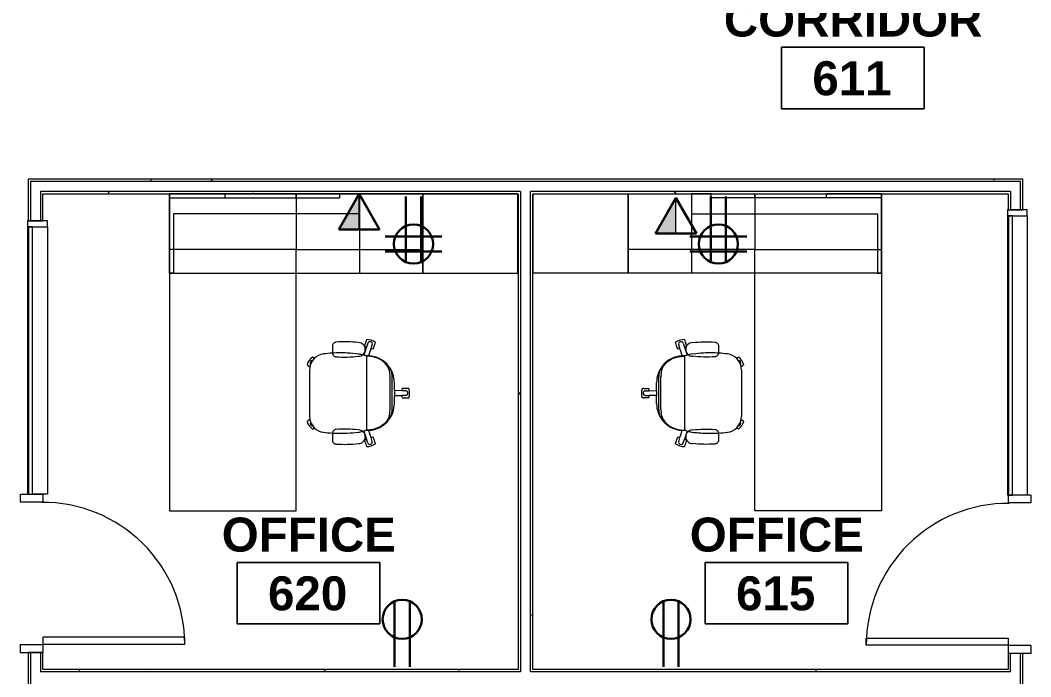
# Model space of a CAD drawing. Header units: inches. Extents: x -1180 to 2011, y -268 to 2143.
# Drawn here: x -905.2 to -649.9, y 1044.6 to 1210.3 of the extents above; entities that cross this region are included whole.
import ezdxf

# ---------------------------------------------------------------- set-up
doc = ezdxf.new("R2010")
doc.units = ezdxf.units.IN
doc.header["$MEASUREMENT"] = 0
for name, color, linetype, lineweight in [('A-ANNO-NOTE', 131, 'Continuous', 13), ('A-AREA-IDEN', 2, 'Continuous', 9), ('A-DOOR', 31, 'Continuous', 13), ('A-DOOR-FRAM', 31, 'Continuous', 20), ('A-GLAZ-CURT', 52, 'Continuous', 9), ('A-GLAZ-CWMG', 51, 'Continuous', 13), ('A-WALL', 113, 'Continuous', 13), ('A-WALL-PATT', 111, 'Continuous', 13), ('I-FURN', 30, 'Continuous', 9), ('I-WALL', 2, 'Continuous', 13)]:
    doc.layers.add(name, color=color, linetype=linetype, lineweight=lineweight)
doc.styles.add('Swis721 Lt BT_B', font='', dxfattribs={"height": 8.583975})
doc.styles.get('Swis721 Lt BT_B').set_extended_font_data('Swis721 Lt BT', bold=True)
pattern_1 = [(0, (0, 0), (30.72, 7.68), [1.267, -21.773, 1.267, -21.773, -122.88]), (0, (0, 0), (30.72, 7.68), [-46.08, 1.267, -44.813, 1.267, -21.773, -53.76]), (0, (0, 0), (30.72, 7.68), [-115.2, 1.267, -14.093, 1.267, -37.133]), (120, (11.52, 3.84), (-22.011075, 22.7643), [1.267, -21.773, 1.267, -21.773, -122.88]), (120, (11.52, 3.84), (-22.011075, 22.7643), [-46.08, 1.267, -44.813, 1.267, -21.773, -53.76]), (120, (11.52, 3.84), (-22.011075, 22.7643), [-115.2, 1.267, -14.093, 1.267, -37.133]), (240, (15.36, 19.2), (-8.708925, -30.4443), [1.267, -21.773, 1.267, -21.773, -122.88]), (240, (15.36, 19.2), (-8.708925, -30.4443), [-46.08, 1.267, -44.813, 1.267, -21.773, -53.76]), (240, (15.36, 19.2), (-8.708925, -30.4443), [-115.2, 1.267, -14.093, 1.267, -37.133])]

# ---------------------------------------------------------------- blocks, each defined once
blk = doc.blocks.new('Single Flush - OTJ_SOLIDFLUSH_ALUM-5015488-6TH FLOOR POWER _ SIGNAL')
at = {"layer": 'A-DOOR', "lineweight": 20}
for p, q in [((16.15625, 37.6875), (16.15625, 1.875)), ((17.90625, 37.6875), (16.15625, 37.6875)), ((17.90625, 1.875), (17.90625, 37.6875)), ((16.15625, 1.875), (17.90625, 1.875))]:
    blk.add_line(p, q, dxfattribs=at)
at = {"layer": 'A-DOOR', "lineweight": 9}
blk.add_arc((17.90625, 1.875), 35.8125, 90, 180.5, dxfattribs=at)
at = {"layer": 'A-DOOR-FRAM'}
for p, q in [((-20, -3.875), (-20, 1.875)), ((-20, 1.875), (-18, 1.875)), ((-18, -3.875), (-18, 1.875)), ((18.000004, -3.875), (18.000004, 1.875)), ((18.000004, 1.875), (20.000004, 1.875)), ((20.000004, -3.875), (20.000004, 1.875)), ((-20, -3.875), (-18, -3.875)), ((18.000004, -3.875), (20.000004, -3.875))]:
    blk.add_line(p, q, dxfattribs=at)
blk = doc.blocks.new('Single Flush - OTJ_SOLIDFLUSH_ALUM-5011040-6TH FLOOR POWER _ SIGNAL')
at = {"layer": 'A-DOOR', "lineweight": 20}
for p, q in [((16.15625, -1.875), (17.90625, -1.875)), ((16.15625, -37.6875), (16.15625, -1.875)), ((17.90625, -1.875), (17.90625, -37.6875)), ((17.90625, -37.6875), (16.15625, -37.6875))]:
    blk.add_line(p, q, dxfattribs=at)
at = {"layer": 'A-DOOR', "lineweight": 9}
blk.add_arc((17.90625, -1.875), 35.8125, 179.5, 270, dxfattribs=at)
at = {"layer": 'A-DOOR-FRAM'}
for p, q in [((-20, 3.875), (-20, -1.875)), ((-20, 3.875), (-18, 3.875)), ((-18, 3.875), (-18, -1.875)), ((18.000004, 3.875), (18.000004, -1.875)), ((18.000004, 3.875), (20.000004, 3.875)), ((20.000004, 3.875), (20.000004, -1.875)), ((-20, -1.875), (-18, -1.875)), ((18.000004, -1.875), (20.000004, -1.875))]:
    blk.add_line(p, q, dxfattribs=at)
blk = doc.blocks.new('Table-Teknion-Credenza_Top_for_Freestanding_Storage - CJCT20064-5487135-6TH FLOOR POWER _ SIGNAL')
at = {"layer": 'I-FURN'}
for p, q in [((32, 10), (-32, 10)), ((-32, 10), (-32, 9)), ((-32, 9), (-32, -10)), ((32, -4), (32, 10)), ((32, -10), (32, -4)), ((-32, -10), (32, -10))]:
    blk.add_line(p, q, dxfattribs=at)
blk = doc.blocks.new('Storage-Teknion-Wall_Panel_Open_Shelves - CJWO3HF1432-5487147-6TH FLOOR POWER _ SIGNAL')
at = {"layer": 'I-FURN'}
for p, q in [((16, 1), (-16, 1)), ((-16, 1), (-16, -13)), ((16, -13), (16, 1)), ((-16, -13), (16, -13))]:
    blk.add_line(p, q, dxfattribs=at)
blk = doc.blocks.new('Storage-Teknion-Wall_Panel_Under_Wall_Mount_Storage_Tackable - CJWUT2HF32-5487149-6TH FLOOR POWER _ SIGNAL')
at = {"layer": 'I-FURN'}
for p, q in [((16, 0), (-16, 0)), ((-16, 0), (-16, -1)), ((-16, -1), (16, -1)), ((16, -1), (16, 0))]:
    blk.add_line(p, q, dxfattribs=at)
blk = doc.blocks.new('Support-Teknion-Power_Trunk_with_End_Gable - CJPTG292048-5487975-6TH FLOOR POWER _ SIGNAL')
at = {"layer": 'I-FURN'}
for p, q in [((23, 15), (24, 15)), ((23, 9), (23, 15)), ((24, 15), (24, 9)), ((23, 0), (23, 9)), ((24, 9), (24, -4)), ((-24, 0), (-8, 0)), ((-24, -5), (-24, 0)), ((-8, 0), (23, 0)), ((-19, -5), (-24, -5)), ((-19, -4), (-19, -5)), ((10, -4), (-19, -4)), ((10, -5), (10, -4)), ((24, -5), (10, -5)), ((24, -4), (24, -5))]:
    blk.add_line(p, q, dxfattribs=at)
blk = doc.blocks.new('Table-Teknion-Run_Off_Fixed_Journal_Leg - CJRF3266-5487157-6TH FLOOR POWER _ SIGNAL')
at = {"layer": 'I-FURN'}
for p, q in [((33, 16), (-33, 16)), ((-33, 16), (-33, -16)), ((33, -16), (33, 16)), ((-33, -16), (33, -16))]:
    blk.add_line(p, q, dxfattribs=at)
blk = doc.blocks.new('Storage-Teknion-Tower_Pedestal_Coat_and_Open_Shelves - CJTPF692024-5487170-6TH FLOOR POWER _ SIGNAL')
at = {"layer": 'I-FURN'}
for p, q in [((12, 20), (-12, 20)), ((-12, 20), (-12, 0)), ((12, 0), (12, 20)), ((-12, 0), (12, 0))]:
    blk.add_line(p, q, dxfattribs=at)
blk = doc.blocks.new('Chair-Teknion-Projek - No Headrest_  Fixed T-Arms-5429065-6TH FLOOR POWER _ SIGNAL')
at = {"layer": 'I-FURN'}
for p, q in [((-1.18, 13.82), (-1.18, 13.45)), ((-1.18, 13.33), (-1.18, 12.66)), ((-0.6, 13.04), (-0.61, 12.02)), ((0.6, 13.04), (0.61, 12.02)), ((1.18, 13.45), (1.18, 13.82)), ((1.18, 12.66), (1.18, 13.33)), ((-1.18, 12.54), (-1.18, 12.17)), ((-0.61, 12.02), (-0.63, 10.17)), ((0.64, 10.17), (0.61, 12.02)), ((1.18, 12.17), (1.18, 12.54)), ((4.23, 9.61), (-4.23, 9.61)), ((4.23, 9.07), (-4.23, 9.07)), ((-0.63, 10.17), (-2.65, 10.17)), ((-0.63, 10.17), (0.64, 10.17)), ((2.65, 10.17), (0.64, 10.17)), ((-12.42, 5.28), (-12.78, 5.39)), ((-11.67, 5.03), (-12.31, 5.24)), ((12.31, 5.24), (11.67, 5.03)), ((12.78, 5.39), (12.42, 5.28)), ((-13.51, 3.15), (-13.15, 3.03)), ((-13.04, 2.99), (-12.4, 2.79)), ((-12.59, 3.46), (-11.62, 3.13)), ((-12.29, 2.75), (-11.93, 2.64)), ((-11.24, 4.3), (-12.21, 4.6)), ((-11.2, 4.88), (-11.56, 5)), ((-9.39, 3.16), (9.39, 3.16)), ((11.56, 5), (11.2, 4.88)), ((12.22, 4.6), (11.24, 4.3)), ((12.59, 3.46), (11.62, 3.13)), ((11.93, 2.64), (12.29, 2.75)), ((12.4, 2.79), (13.04, 2.99)), ((13.15, 3.03), (13.51, 3.15)), ((-11.87, -5.48), (-11.02, -5.48)), ((-11.02, -5.48), (-10.17, -5.48)), ((10.17, -5.48), (11.02, -5.48)), ((11.02, -5.48), (11.87, -5.48)), ((-8.86, -10.18), (-9.08, -10.49)), ((-8.76, -10.04), (-8.79, -10.09)), ((8.79, -10.09), (8.76, -10.04)), ((9.08, -10.49), (8.86, -10.18)), ((-7.17, -11.87), (-6.95, -11.57)), ((-6.88, -11.48), (-6.65, -11.17)), ((-5.91, -11.24), (5.91, -11.24)), ((6.65, -11.17), (6.88, -11.48)), ((6.95, -11.57), (7.17, -11.87))]:
    blk.add_line(p, q, dxfattribs=at)
at = {"layer": 'I-FURN', "flags": 128}
for points in [[(-11.62, 3.13), (-10.6, 2.79), (-9.58, 2.44)], [(-9.39, 3.72), (-10.32, 4.01), (-11.24, 4.3)], [(11.24, 4.3), (10.32, 4.01), (9.39, 3.72)], [(9.58, 2.44), (10.6, 2.79), (11.62, 3.13)]]:
    blk.add_lwpolyline(points, dxfattribs=at)
at = {"layer": 'I-FURN'}
for centre, radius, start, end in [((0, 10.37), 3.64, 71.0766, 108.9234), ((-1.12, 13.45), 0.062, 180, 255.4949), ((-1.12, 13.33), 0.062, 104.5051, 180), ((0, 12.99), 0.6, 4.6052, 175.3948), ((1.12, 13.45), 0.062, 284.5051, 0), ((1.12, 13.33), 0.062, 0, 75.4949), ((-1.12, 12.66), 0.062, 180, 255.4949), ((-1.12, 12.54), 0.062, 104.5051, 180), ((0, 15.62), 3.65, 251.125, 260.3423), ((0, 15.62), 3.65, 279.6577, 288.875), ((1.12, 12.66), 0.062, 284.5051, 0), ((1.12, 12.54), 0.062, 360, 75.4949), ((-2.64, 3.42), 6.76, 128.2502, 177.4222), ((-2.65, 3.42), 6.75, 90, 128.2502), ((-4.23, 5.34), 4.26, 110.8332, 127.5604), ((-4.23, 5.34), 4.26, 90, 110.8332), ((-4.46, 4.82), 4.25, 86.8142, 106.3928), ((2.65, 3.42), 6.75, 51.7498, 90), ((4.23, 5.34), 4.26, 69.1668, 90), ((4.46, 4.82), 4.25, 73.6072, 93.1858), ((4.23, 5.34), 4.26, 52.4396, 69.1668), ((2.64, 3.42), 6.76, 2.5778, 51.7498), ((-9.87, 3.21), 3.64, 143.0766, 180.9234), ((-12.44, 5.22), 0.062, 356.5051, 72), ((-12.33, 5.18), 0.062, 72, 147.4949), ((12.33, 5.18), 0.062, 32.5051, 108), ((12.44, 5.22), 0.062, 108, 183.4949), ((9.87, 3.21), 3.64, 359.0766, 36.9234), ((-13.13, 3.09), 0.062, 252, 327.4949), ((-13.02, 3.05), 0.062, 176.5051, 252), ((-12.36, 4.01), 0.6, 75.7003, 247.3948), ((-11.07, 1.13), 1.68, 88.2371, 181.0514), ((-12.38, 2.85), 0.062, 252, 327.4949), ((-12.27, 2.81), 0.062, 176.5051, 252), ((-14.86, 4.83), 3.65, 323.125, 332.3423), ((-11.69, 4.98), 0.062, 356.5051, 72), ((-11.58, 4.94), 0.062, 72, 147.4949), ((-14.86, 4.83), 3.65, 351.6577, 0.875), ((-10.97, 1.13), 1.68, 358.9487, 91.7629), ((-5.24, 1.24), 4.5, 154.7303, 164.55), ((-3.3, 3.44), 6.1, 177.3817, 182.6183), ((10.97, 1.13), 1.68, 88.2371, 181.0513), ((5.25, 1.25), 4.49, 15.4405, 25.2792), ((2.64, 3.42), 6.76, 357.851, 2.702), ((11.07, 1.13), 1.68, 358.9486, 91.7629), ((14.86, 4.83), 3.65, 179.125, 188.3423), ((11.58, 4.94), 0.062, 32.5051, 108), ((14.86, 4.83), 3.65, 207.6577, 216.875), ((11.69, 4.98), 0.062, 108, 183.4949), ((12.36, 4.01), 0.6, 292.6052, 103.3948), ((12.27, 2.81), 0.062, 288, 3.4949), ((12.38, 2.85), 0.062, 212.5051, 288), ((13.02, 3.05), 0.062, 288, 3.4949), ((13.13, 3.09), 0.062, 212.5051, 288), ((24.25, -3.32), 34.4, 172.6337, 177.3404), ((-1.73, 0.04), 8.21, 165.0008, 172.6326), ((-1.73, 0.04), 8.21, 163.0114, 165.0008), ((1.73, 0.04), 8.21, 14.9992, 16.9886), ((1.73, 0.04), 8.21, 7.3674, 14.9992), ((-24.25, -3.32), 34.4, 2.6596, 7.3663), ((24.63, -3.33), 34.78, 177.4079, 183.5219), ((-24.63, -3.33), 34.78, 356.4781, 2.5921), ((24.63, -3.33), 34.78, 183.5219, 187.2835), ((-24.63, -3.33), 34.78, 352.7165, 356.4781), ((-5.91, -7.24), 4, 187.2835, 224.5938), ((-8.81, -10.22), 0.062, 68.5051, 144), ((-8.74, -10.12), 0.062, 144, 219.4949), ((-5.91, -7.24), 4, 224.5938, 259.2841), ((5.91, -7.24), 4, 280.7159, 315.4062), ((5.91, -7.24), 4, 315.4062, 352.7165), ((8.74, -10.12), 0.062, 320.5051, 36), ((8.81, -10.22), 0.062, 36, 111.4949), ((-6.1, -8.39), 3.64, 215.0766, 252.9234), ((-7.64, -10.51), 0.6, 177.9823, 306.3956), ((-6.93, -11.44), 0.062, 248.5051, 324), ((-7, -11.54), 0.062, 324, 39.4949), ((-5.91, -7.24), 4, 259.2841, 270), ((5.91, -7.24), 4, 270, 280.7159), ((6.93, -11.44), 0.062, 216, 291.4949), ((7, -11.54), 0.062, 140.5051, 216), ((6.1, -8.39), 3.64, 287.0766, 324.9234), ((7.64, -10.51), 0.6, 233.6044, 2.0177)]:
    blk.add_arc(centre, radius, start, end, dxfattribs=at)
for points in [[(-5.66, 8.9), (-8.07, 8.21), (-9.33, 5.79), (-9.33, 3.16)], [(5.66, 8.9), (8.07, 8.21), (9.33, 5.79), (9.33, 3.16)], [(-12.75, 1.09), (-12.85, 0.16), (-12.97, -1.72), (-12.93, -3.6), (-12.86, -4.54)], [(-9.18, -4.54), (-9.11, -3.6), (-9.06, -1.72), (-9.18, 0.16), (-9.29, 1.09)], [(9.29, 1.09), (9.18, 0.16), (9.06, -1.72), (9.11, -3.6), (9.18, -4.54)], [(12.86, -4.54), (12.93, -3.6), (12.97, -1.72), (12.85, 0.16), (12.75, 1.09)], [(-12.86, -4.54), (-12.85, -4.63), (-12.82, -4.79), (-12.71, -5.02), (-12.55, -5.21), (-12.35, -5.36), (-12.12, -5.46), (-11.95, -5.48), (-11.87, -5.48)], [(-10.17, -5.48), (-10.08, -5.48), (-9.92, -5.46), (-9.68, -5.36), (-9.48, -5.21), (-9.32, -5.02), (-9.21, -4.79), (-9.18, -4.63), (-9.18, -4.54)], [(9.18, -4.54), (9.18, -4.63), (9.21, -4.79), (9.32, -5.02), (9.48, -5.21), (9.68, -5.36), (9.92, -5.46), (10.08, -5.48), (10.17, -5.48)], [(11.87, -5.48), (11.95, -5.48), (12.12, -5.46), (12.35, -5.36), (12.55, -5.21), (12.71, -5.02), (12.82, -4.79), (12.85, -4.63), (12.86, -4.54)]]:
    blk.add_open_spline(points, degree=3, dxfattribs=at)
blk = doc.blocks.new('Storage-Teknion-Pedestal_Unfinished_Top_2_High - CJPCSB2016-5487284-6TH FLOOR POWER _ SIGNAL')
at = {"layer": 'I-FURN'}
for p, q in [((8, 20), (-8, 20)), ((-8, 20), (-8, 6)), ((8, 6), (8, 20)), ((-8, 6), (-8, 0)), ((8, 0), (8, 6)), ((-8, 0), (8, 0))]:
    blk.add_line(p, q, dxfattribs=at)
blk = doc.blocks.new('Table-Teknion-Credenza_Top_for_Freestanding_Storage - CJCT20064-V28-6TH FLOOR POWER _ SIGNAL')
at = {"layer": 'I-FURN'}
for p, q in [((-32, 10), (32, 10)), ((-32, -9), (-32, 10)), ((32, 10), (32, 4)), ((32, 4), (32, -10)), ((-32, -10), (-32, -9)), ((32, -10), (-32, -10))]:
    blk.add_line(p, q, dxfattribs=at)
blk = doc.blocks.new('Storage-Teknion-Wall_Panel_Open_Shelves - CJWO3HF1432-V29-6TH FLOOR POWER _ SIGNAL')
at = {"layer": 'I-FURN'}
for p, q in [((-16, 13), (16, 13)), ((-16, -1), (-16, 13)), ((16, 13), (16, -1)), ((16, -1), (-16, -1))]:
    blk.add_line(p, q, dxfattribs=at)
blk = doc.blocks.new('Storage-Teknion-Wall_Panel_Under_Wall_Mount_Storage_Tackable - CJWUT2HF32-V30-6TH FLOOR POWER _ SIGNAL')
at = {"layer": 'I-FURN'}
for p, q in [((-16, 1), (16, 1)), ((-16, 0), (-16, 1)), ((16, 0), (-16, 0)), ((16, 1), (16, 0))]:
    blk.add_line(p, q, dxfattribs=at)
blk = doc.blocks.new('Support-Teknion-Power_Trunk_with_End_Gable - CJPTG292048-V31-6TH FLOOR POWER _ SIGNAL')
at = {"layer": 'I-FURN'}
for p, q in [((-19, 5), (-24, 5)), ((-24, 5), (-24, 0)), ((-19, 4), (-19, 5)), ((10, 4), (-19, 4)), ((24, 5), (10, 5)), ((10, 5), (10, 4)), ((24, 4), (24, 5)), ((24, -9), (24, 4)), ((-24, 0), (-8, 0)), ((-8, 0), (23, 0)), ((23, 0), (23, -9)), ((23, -9), (23, -15)), ((24, -15), (24, -9)), ((23, -15), (24, -15))]:
    blk.add_line(p, q, dxfattribs=at)
blk = doc.blocks.new('Table-Teknion-Run_Off_Fixed_Journal_Leg - CJRF3266-5502741-6TH FLOOR POWER _ SIGNAL')
at = {"layer": 'I-FURN'}
for p, q in [((-33, 16), (33, 16)), ((-33, -16), (-33, 16)), ((33, 16), (33, -16)), ((33, -16), (-33, -16))]:
    blk.add_line(p, q, dxfattribs=at)
blk = doc.blocks.new('Storage-Teknion-Tower_Pedestal_Coat_and_Open_Shelves - CJTPF692024-5502742-6TH FLOOR POWER _ SIGNAL')
at = {"layer": 'I-FURN'}
for p, q in [((-12, 0), (12, 0)), ((-12, -20), (-12, 0)), ((12, 0), (12, -20)), ((12, -20), (-12, -20))]:
    blk.add_line(p, q, dxfattribs=at)
blk = doc.blocks.new('Chair-Teknion-Projek - No Headrest_  Fixed T-Arms-V88-6TH FLOOR POWER _ SIGNAL')
at = {"layer": 'I-FURN'}
for p, q in [((-8.86, 10.18), (-9.08, 10.49)), ((-7.17, 11.87), (-6.95, 11.57)), ((-6.88, 11.48), (-6.65, 11.17)), ((-5.91, 11.24), (5.91, 11.24)), ((6.65, 11.17), (6.88, 11.48)), ((6.95, 11.57), (7.17, 11.87)), ((9.08, 10.49), (8.86, 10.18)), ((-8.76, 10.04), (-8.79, 10.09)), ((8.79, 10.09), (8.76, 10.04)), ((-11.87, 5.48), (-11.02, 5.48)), ((-11.02, 5.48), (-10.17, 5.48)), ((10.17, 5.48), (11.02, 5.48)), ((11.02, 5.48), (11.87, 5.48)), ((-13.51, -3.15), (-13.15, -3.03)), ((-13.04, -2.99), (-12.4, -2.79)), ((-12.59, -3.46), (-11.62, -3.13)), ((-11.67, -5.03), (-12.31, -5.24)), ((-12.29, -2.75), (-11.93, -2.64)), ((-11.24, -4.3), (-12.21, -4.6)), ((-11.2, -4.88), (-11.56, -5)), ((-9.39, -3.16), (9.39, -3.16)), ((11.56, -5), (11.2, -4.88)), ((12.22, -4.6), (11.24, -4.3)), ((12.59, -3.46), (11.62, -3.13)), ((12.31, -5.24), (11.67, -5.03)), ((11.93, -2.64), (12.29, -2.75)), ((12.4, -2.79), (13.04, -2.99)), ((13.15, -3.03), (13.51, -3.15)), ((-12.42, -5.28), (-12.78, -5.39)), ((12.78, -5.39), (12.42, -5.28)), ((4.23, -9.07), (-4.23, -9.07)), ((4.23, -9.61), (-4.23, -9.61)), ((-0.63, -10.17), (-2.65, -10.17)), ((-0.61, -12.02), (-0.63, -10.17)), ((-0.63, -10.17), (0.64, -10.17)), ((0.64, -10.17), (0.61, -12.02)), ((2.65, -10.17), (0.64, -10.17)), ((-1.18, -12.54), (-1.18, -12.17)), ((-1.18, -13.33), (-1.18, -12.66)), ((-0.6, -13.04), (-0.61, -12.02)), ((0.6, -13.04), (0.61, -12.02)), ((1.18, -12.17), (1.18, -12.54)), ((1.18, -12.66), (1.18, -13.33)), ((-1.18, -13.82), (-1.18, -13.45)), ((1.18, -13.45), (1.18, -13.82))]:
    blk.add_line(p, q, dxfattribs=at)
at = {"layer": 'I-FURN', "flags": 128}
for points in [[(-11.62, -3.13), (-10.6, -2.79), (-9.58, -2.44)], [(9.58, -2.44), (10.6, -2.79), (11.62, -3.13)], [(-9.39, -3.72), (-10.32, -4.01), (-11.24, -4.3)], [(11.24, -4.3), (10.32, -4.01), (9.39, -3.72)]]:
    blk.add_lwpolyline(points, dxfattribs=at)
at = {"layer": 'I-FURN'}
for centre, radius, start, end in [((-6.1, 8.39), 3.64, 107.0766, 144.9234), ((-5.91, 7.24), 4, 100.7159, 135.4062), ((-7.64, 10.51), 0.6, 53.6044, 182.0177), ((-7, 11.54), 0.062, 320.5051, 36), ((-6.93, 11.44), 0.062, 36, 111.4949), ((-5.91, 7.24), 4, 90, 100.7159), ((5.91, 7.24), 4, 79.2841, 90), ((5.91, 7.24), 4, 44.5938, 79.2841), ((6.93, 11.44), 0.062, 68.5051, 144), ((7, 11.54), 0.062, 144, 219.4949), ((6.1, 8.39), 3.64, 35.0766, 72.9234), ((7.64, 10.51), 0.6, 357.9823, 126.3956), ((24.63, 3.33), 34.78, 172.7165, 176.4781), ((-5.91, 7.24), 4, 135.4062, 172.7165), ((-8.81, 10.22), 0.062, 216, 291.4949), ((-8.74, 10.12), 0.062, 140.5051, 216), ((5.91, 7.24), 4, 7.2835, 44.5938), ((8.81, 10.22), 0.062, 248.5051, 324), ((8.74, 10.12), 0.062, 324, 39.4949), ((-24.63, 3.33), 34.78, 3.5219, 7.2835), ((24.63, 3.33), 34.78, 176.4781, 182.5921), ((-24.63, 3.33), 34.78, 357.4079, 3.5219), ((24.25, 3.32), 34.4, 182.6596, 187.3663), ((-24.25, 3.32), 34.4, 352.6337, 355.0203), ((-24.25, 3.32), 34.4, 355.0203, 357.3404), ((-11.07, -1.13), 1.68, 178.9486, 271.7629), ((-10.97, -1.13), 1.68, 268.2371, 1.0513), ((-1.73, -0.04), 8.21, 187.3674, 192.178), ((-1.73, -0.04), 8.21, 192.178, 194.9992), ((-1.73, -0.04), 8.21, 194.9992, 196.9886), ((-5.24, -1.24), 4.5, 195.45, 205.2697), ((10.97, -1.13), 1.68, 178.9487, 271.7629), ((5.25, -1.25), 4.49, 334.7208, 344.5595), ((1.73, -0.04), 8.21, 343.0114, 345.0008), ((1.73, -0.04), 8.21, 345.0008, 352.6326), ((11.07, -1.13), 1.68, 268.2371, 1.0514), ((-9.87, -3.21), 3.64, 179.0766, 216.9234), ((-13.13, -3.09), 0.062, 32.5051, 108), ((-13.02, -3.05), 0.062, 108, 183.4949), ((-12.36, -4.01), 0.6, 112.6052, 284.2997), ((-12.38, -2.85), 0.062, 32.5051, 108), ((-12.27, -2.81), 0.062, 108, 183.4949), ((-14.86, -4.83), 3.65, 27.6577, 36.875), ((-11.69, -4.98), 0.062, 288, 3.4949), ((-11.58, -4.94), 0.062, 212.5051, 288), ((-14.86, -4.83), 3.65, 359.125, 8.3423), ((-3.3, -3.44), 6.1, 177.3817, 182.6183), ((-2.64, -3.42), 6.76, 182.5778, 231.7498), ((2.64, -3.42), 6.76, 308.2502, 357.4222), ((2.64, -3.42), 6.76, 357.298, 2.149), ((14.86, -4.83), 3.65, 171.6577, 180.875), ((11.58, -4.94), 0.062, 252, 327.4949), ((14.86, -4.83), 3.65, 143.125, 152.3423), ((11.69, -4.98), 0.062, 176.5051, 252), ((12.36, -4.01), 0.6, 256.6052, 67.3948), ((12.27, -2.81), 0.062, 356.5051, 72), ((12.38, -2.85), 0.062, 72, 147.4949), ((9.87, -3.21), 3.64, 323.0766, 0.9234), ((13.02, -3.05), 0.062, 356.5051, 72), ((13.13, -3.09), 0.062, 72, 147.4949), ((-12.44, -5.22), 0.062, 288, 3.4949), ((-12.33, -5.18), 0.062, 212.5051, 288), ((12.33, -5.18), 0.062, 252, 327.4949), ((12.44, -5.22), 0.062, 176.5051, 252), ((-2.65, -3.42), 6.75, 231.7498, 270), ((-4.23, -5.34), 4.26, 232.4396, 249.1668), ((-4.23, -5.34), 4.26, 249.1668, 270), ((-4.46, -4.82), 4.25, 253.6072, 273.1858), ((2.65, -3.42), 6.75, 270, 308.2502), ((4.46, -4.82), 4.25, 266.8142, 286.3928), ((4.23, -5.34), 4.26, 270, 290.8332), ((4.23, -5.34), 4.26, 290.8332, 307.5604), ((0, -15.62), 3.65, 99.6577, 108.875), ((-1.12, -12.54), 0.062, 180, 255.4949), ((-1.12, -12.66), 0.062, 104.5051, 180), ((0, -15.62), 3.65, 71.125, 80.3423), ((1.12, -12.54), 0.062, 284.5051, 0), ((1.12, -12.66), 0.062, 360, 75.4949), ((-1.12, -13.33), 0.062, 180, 255.4949), ((-1.12, -13.45), 0.062, 104.5051, 180), ((0, -10.37), 3.64, 251.0766, 288.9234), ((0, -12.99), 0.6, 184.6052, 355.3948), ((1.12, -13.33), 0.062, 284.5051, 360), ((1.12, -13.45), 0.062, 360, 75.4949)]:
    blk.add_arc(centre, radius, start, end, dxfattribs=at)
for points in [[(-12.86, 4.54), (-12.85, 4.63), (-12.82, 4.79), (-12.71, 5.02), (-12.55, 5.21), (-12.35, 5.36), (-12.12, 5.46), (-11.95, 5.48), (-11.87, 5.48)], [(-10.17, 5.48), (-10.08, 5.48), (-9.92, 5.46), (-9.68, 5.36), (-9.48, 5.21), (-9.32, 5.02), (-9.21, 4.79), (-9.18, 4.63), (-9.18, 4.54)], [(9.18, 4.54), (9.18, 4.63), (9.21, 4.79), (9.32, 5.02), (9.48, 5.21), (9.68, 5.36), (9.92, 5.46), (10.08, 5.48), (10.17, 5.48)], [(11.87, 5.48), (11.95, 5.48), (12.12, 5.46), (12.35, 5.36), (12.55, 5.21), (12.71, 5.02), (12.82, 4.79), (12.85, 4.63), (12.86, 4.54)], [(-12.75, -1.09), (-12.85, -0.16), (-12.97, 1.72), (-12.93, 3.6), (-12.86, 4.54)], [(-9.18, 4.54), (-9.11, 3.6), (-9.06, 1.72), (-9.18, -0.16), (-9.29, -1.09)], [(9.29, -1.09), (9.18, -0.16), (9.06, 1.72), (9.11, 3.6), (9.18, 4.54)], [(12.86, 4.54), (12.93, 3.6), (12.97, 1.72), (12.85, -0.16), (12.75, -1.09)], [(-5.66, -8.9), (-8.07, -8.21), (-9.33, -5.79), (-9.33, -3.16)], [(5.66, -8.9), (8.07, -8.21), (9.33, -5.79), (9.33, -3.16)]]:
    blk.add_open_spline(points, degree=3, dxfattribs=at)
blk = doc.blocks.new('Storage-Teknion-Pedestal_Unfinished_Top_2_High - CJPCSB2016-V33-6TH FLOOR POWER _ SIGNAL')
at = {"layer": 'I-FURN'}
for p, q in [((-8, 0), (8, 0)), ((-8, -6), (-8, 0)), ((8, 0), (8, -6)), ((-8, -20), (-8, -6)), ((8, -6), (8, -20)), ((8, -20), (-8, -20))]:
    blk.add_line(p, q, dxfattribs=at)
blk = doc.blocks.new('System Panel - Glazed-5821665-6TH FLOOR POWER _ SIGNAL')
at = {"layer": 'A-GLAZ-CURT', "lineweight": 13}
for p, q in [((33.75, 1.75), (-33.75, 1.75)), ((-33.75, 1.75), (-33.75, 0.75)), ((-33.75, 0.75), (33.75, 0.75)), ((33.75, 0.75), (33.75, 1.75))]:
    blk.add_line(p, q, dxfattribs=at)
blk = doc.blocks.new('Rectangular Mullion - 1_5_ x 2_5_ rectangular-5821026-6TH FLOOR POWER _ SIGNAL')
at = {"layer": 'A-GLAZ-CWMG', "lineweight": 20}
for p, q in [((-1.5, 3), (0, 3)), ((-1.5, -2), (-1.5, 3)), ((0, 3), (0, -2)), ((0, -2), (-1.5, -2))]:
    blk.add_line(p, q, dxfattribs=at)
blk = doc.blocks.new('Rectangular Mullion - 1_5_ x 2_5_ rectangular-5821664-6TH FLOOR POWER _ SIGNAL')
at = {"layer": 'A-GLAZ-CWMG', "lineweight": 9}
for p, q in [((-903.3, 1158.23), (-903.3, 1090.73)), ((-898.3, 1158.23), (-898.3, 1090.73)), ((-903.05, 1090.73), (-903.3, 1090.73)), ((-898.3, 1090.73), (-902.05, 1090.73))]:
    blk.add_line(p, q, dxfattribs=at)
blk = doc.blocks.new('System Panel - Glazed-5820595-6TH FLOOR POWER _ SIGNAL')
at = {"layer": 'A-GLAZ-CURT', "lineweight": 13}
for p, q in [((35.25, 1.75), (-35.25, 1.75)), ((-35.25, 1.75), (-35.25, 0.75)), ((-35.25, 0.75), (35.25, 0.75)), ((35.25, 0.75), (35.25, 1.75))]:
    blk.add_line(p, q, dxfattribs=at)
blk = doc.blocks.new('Rectangular Mullion - 1_5_ x 2_5_ rectangular-5827913-6TH FLOOR POWER _ SIGNAL')
at = {"layer": 'A-GLAZ-CWMG', "lineweight": 9}
for p, q in [((-656.8, 1564.45), (-653.05, 1564.45)), ((-656.8, 1493.95), (-656.8, 1564.45)), ((-652.05, 1564.45), (-651.8, 1564.45)), ((-651.8, 1493.95), (-651.8, 1564.45))]:
    blk.add_line(p, q, dxfattribs=at)
blk = doc.blocks.new('Room Tag - Room Name and Number-3379422-6TH FLOOR POWER _ SIGNAL')
at = {"layer": 'A-AREA-IDEN'}
for p, q in [((-0.1881, -0.1636), (-0.1881, -0.0018)), ((-0.1881, -0.0018), (0.1869, -0.0018)), ((0.1869, -0.0018), (-0.1881, -0.0018)), ((-0.1881, -0.0018), (-0.1881, -0.1636)), ((0.1869, -0.0018), (0.1869, -0.1636)), ((0.1869, -0.1636), (0.1869, -0.0018)), ((0.1869, -0.1636), (-0.1881, -0.1636)), ((-0.1881, -0.1636), (0.1869, -0.1636))]:
    blk.add_line(p, q, dxfattribs=at)

msp = doc.modelspace()

# ---------------------------------------------------------------- hatches: boundary and pattern name
at = {"layer": 'A-ANNO-NOTE', "lineweight": 9}
for points in [[(-819.55, 1157.55), (-819.55, 1166.48), (-824.71, 1157.55)], [(-739.55, 1156.55), (-739.55, 1165.48), (-744.71, 1156.55)]]:
    msp.add_hatch(color=256, dxfattribs=at).paths.add_polyline_path(points, flags=0)
at = {"layer": 'A-WALL-PATT', "lineweight": 9}
h = msp.add_hatch(dxfattribs=at)
h.set_pattern_fill('FP_1', color=256, style=0, pattern_type=2)
h.set_pattern_definition(pattern_1)
h.paths.add_polyline_path([(-651.92, 1169.61), (-651.92, 1170.23), (-903.17, 1170.23), (-903.17, 1169.61), (-652.55, 1169.61)], flags=0)
h = msp.add_hatch(dxfattribs=at)
h.set_pattern_fill('FP_1', color=256, style=0, pattern_type=2)
h.set_pattern_definition(pattern_1)
h.paths.add_polyline_path([(-775.67, 1166.48), (-655.05, 1166.48), (-655.05, 1167.11), (-776.3, 1167.11), (-776.3, 1166.48)], flags=0)
h.paths.add_polyline_path([(-778.8, 1166.48), (-778.8, 1167.11), (-900.05, 1167.11), (-900.05, 1166.48), (-779.42, 1166.48)], flags=0)
h = msp.add_hatch(dxfattribs=at)
h.set_pattern_fill('FP_1', color=256, style=0, pattern_type=2)
h.set_pattern_definition(pattern_1)
h.paths.add_polyline_path([(-778.8, 983.1), (-778.8, 1043.36), (-779.42, 1043.36), (-779.42, 983.1)], flags=0)
h.paths.add_polyline_path([(-778.8, 1045.86), (-778.8, 1166.48), (-779.42, 1166.48), (-779.42, 1045.86)], flags=0)
h = msp.add_hatch(dxfattribs=at)
h.set_pattern_fill('FP_1', color=256, style=0, pattern_type=2)
h.set_pattern_definition(pattern_1)
h.paths.add_polyline_path([(-776.3, 983.1), (-775.67, 983.1), (-775.67, 1043.36), (-776.3, 1043.36), (-776.3, 988)], flags=0)
h.paths.add_polyline_path([(-775.67, 1045.86), (-775.67, 1166.48), (-776.3, 1166.48), (-776.3, 1045.86)], flags=0)
h = msp.add_hatch(dxfattribs=at)
h.set_pattern_fill('FP_1', color=256, style=0, pattern_type=2)
h.set_pattern_definition(pattern_1)
h.paths.add_polyline_path([(-899.05, 1045.86), (-779.42, 1045.86), (-779.42, 1046.48), (-899.42, 1046.48), (-899.42, 1045.86)], flags=0)
h.paths.add_polyline_path([(-655.67, 1045.86), (-655.67, 1046.48), (-775.67, 1046.48), (-775.67, 1045.86), (-656.55, 1045.86)], flags=0)

# ---------------------------------------------------------------- linework, layer by layer
at = {"layer": 'A-ANNO-NOTE', "lineweight": 9}
for p, q in [((-819.55, 1166.48), (-824.71, 1157.55)), ((-819.55, 1157.55), (-819.55, 1166.48)), ((-739.55, 1165.48), (-744.71, 1156.55)), ((-739.55, 1156.55), (-739.55, 1165.48)), ((-824.71, 1157.55), (-819.55, 1157.55)), ((-744.71, 1156.55), (-739.55, 1156.55))]:
    msp.add_line(p, q, dxfattribs=at)
at = {"layer": 'A-ANNO-NOTE', "lineweight": 30}
for p, q in [((-819.55, 1166.48), (-824.71, 1157.55)), ((-819.55, 1166.48), (-814.39, 1157.55)), ((-807.75, 1165.83), (-807.75, 1149.3)), ((-803.91, 1165.83), (-803.91, 1149.3)), ((-739.55, 1165.48), (-744.71, 1156.55)), ((-739.55, 1165.48), (-734.39, 1156.55)), ((-730.75, 1165.83), (-730.75, 1149.3)), ((-726.91, 1165.83), (-726.91, 1149.3)), ((-814.39, 1157.55), (-824.71, 1157.55)), ((-734.39, 1156.55), (-744.71, 1156.55)), ((-798.66, 1155.78), (-813, 1155.78)), ((-721.66, 1155.78), (-736, 1155.78)), ((-798.66, 1151.95), (-813, 1151.95)), ((-721.66, 1151.95), (-736, 1151.95)), ((-810.61, 1047.13), (-810.61, 1063.66)), ((-806.77, 1047.13), (-806.77, 1063.66)), ((-742.72, 1047.13), (-742.72, 1063.66)), ((-738.89, 1047.13), (-738.89, 1063.66))]:
    msp.add_line(p, q, dxfattribs=at)
for centre in [(-805.83, 1153.86), (-728.83, 1153.86), (-808.69, 1059.1), (-740.81, 1059.1)]:
    msp.add_circle(centre, 4.95, dxfattribs=at)
at = {"layer": 'A-WALL'}
for p, q in [((-652.55, 1169.61), (-902.55, 1169.61)), ((-902.55, 1169.61), (-902.55, 1159.73)), ((-652.55, 1162.48), (-652.55, 1169.61)), ((-778.8, 1167.11), (-900.05, 1167.11)), ((-900.05, 1167.11), (-900.05, 1159.73)), ((-778.8, 1167.11), (-778.8, 1045.86)), ((-655.05, 1167.11), (-776.3, 1167.11)), ((-776.3, 1045.86), (-776.3, 1167.11)), ((-655.05, 1167.11), (-655.05, 1162.48)), ((-902.55, 1050.73), (-902.55, 1038.73)), ((-900.05, 1050.73), (-900.05, 1045.86)), ((-655.05, 1045.86), (-655.05, 1050.48)), ((-652.55, 1038.73), (-652.55, 1050.48)), ((-778.8, 1045.86), (-900.05, 1045.86)), ((-655.67, 1045.86), (-776.3, 1045.86)), ((-655.05, 1045.86), (-655.67, 1045.86))]:
    msp.add_line(p, q, dxfattribs=at)
at = {"layer": 'I-WALL'}
for p, q in [((-651.92, 1170.23), (-903.17, 1170.23)), ((-903.17, 1170.23), (-903.17, 1159.73)), ((-651.92, 1162.48), (-651.92, 1170.23)), ((-899.42, 1166.48), (-779.46, 1166.48)), ((-899.42, 1159.73), (-899.42, 1166.48)), ((-779.42, 1166.48), (-779.42, 1046.48)), ((-775.67, 1046.48), (-775.67, 1166.48)), ((-775.64, 1166.48), (-655.67, 1166.48)), ((-655.67, 1166.48), (-655.67, 1162.48)), ((-655.67, 1162.48), (-651.92, 1162.48)), ((-903.17, 1159.73), (-899.42, 1159.73)), ((-899.42, 1050.73), (-903.17, 1050.73)), ((-903.17, 1050.73), (-903.17, 1038.73)), ((-899.42, 1046.48), (-899.42, 1050.73)), ((-655.67, 1050.48), (-655.67, 1046.48)), ((-651.92, 1050.48), (-655.67, 1050.48)), ((-651.92, 1038.73), (-651.92, 1050.48)), ((-779.42, 1046.48), (-899.42, 1046.48)), ((-655.67, 1046.48), (-775.67, 1046.48))]:
    msp.add_line(p, q, dxfattribs=at)

# ---------------------------------------------------------------- block references
at = {"layer": 'A-AREA-IDEN', "xscale": 95.99999999999994, "yscale": 95.99999999999994, "zscale": 95.99999999999994}
for p in [(-694.81, 1203.68), (-832.29, 1073.65), (-714.08, 1073.65)]:
    msp.add_blockref('Room Tag - Room Name and Number-3379422-6TH FLOOR POWER _ SIGNAL', p, dxfattribs=at)
at = {"layer": 'A-DOOR', "rotation": 269.9999999999999}
for name, p in [('Single Flush - OTJ_SOLIDFLUSH_ALUM-5015488-6TH FLOOR POWER _ SIGNAL', (-901.3, 1070.73)), ('Single Flush - OTJ_SOLIDFLUSH_ALUM-5011040-6TH FLOOR POWER _ SIGNAL', (-653.8, 1070.48))]:
    msp.add_blockref(name, p, dxfattribs=at)
at = {"layer": 'A-GLAZ-CURT'}
for name, p, rotation in [('System Panel - Glazed-5820595-6TH FLOOR POWER _ SIGNAL', (-653.8, 1125.73), 89.99999999999993), ('System Panel - Glazed-5821665-6TH FLOOR POWER _ SIGNAL', (-901.3, 1124.48), 89.99999999999986)]:
    msp.add_blockref(name, p, dxfattribs=dict(at, rotation=rotation))
at = {"layer": 'A-GLAZ-CWMG', "lineweight": 9, "extrusion": (0, 0, -1)}
for p, rotation in [((653.8, 1162.48), 90.00000000000007), ((901.3, 1159.73), 90.00000000000014)]:
    msp.add_blockref('Rectangular Mullion - 1_5_ x 2_5_ rectangular-5821026-6TH FLOOR POWER _ SIGNAL', p, dxfattribs=dict(at, rotation=rotation))
at = {"layer": 'A-GLAZ-CWMG', "lineweight": 9, "rotation": 180}
msp.add_blockref('Rectangular Mullion - 1_5_ x 2_5_ rectangular-5827913-6TH FLOOR POWER _ SIGNAL', (-1307.6, 2654.93), dxfattribs=at)
at = {"layer": 'A-GLAZ-CWMG', "lineweight": 9}
msp.add_blockref('Rectangular Mullion - 1_5_ x 2_5_ rectangular-5821664-6TH FLOOR POWER _ SIGNAL', (0, 0), dxfattribs=at)
at = {"layer": 'I-FURN'}
for name, p in [('Table-Teknion-Credenza_Top_for_Freestanding_Storage - CJCT20064-5487135-6TH FLOOR POWER _ SIGNAL', (-835.46, 1156.48)), ('Storage-Teknion-Wall_Panel_Under_Wall_Mount_Storage_Tackable - CJWUT2HF32-5487149-6TH FLOOR POWER _ SIGNAL', (-851.46, 1166.48)), ('Storage-Teknion-Wall_Panel_Open_Shelves - CJWO3HF1432-5487147-6TH FLOOR POWER _ SIGNAL', (-819.46, 1165.48)), ('Storage-Teknion-Pedestal_Unfinished_Top_2_High - CJPCSB2016-5487284-6TH FLOOR POWER _ SIGNAL', (-811.46, 1146.48)), ('Storage-Teknion-Tower_Pedestal_Coat_and_Open_Shelves - CJTPF692024-5487170-6TH FLOOR POWER _ SIGNAL', (-791.46, 1146.48)), ('Support-Teknion-Power_Trunk_with_End_Gable - CJPTG292048-V31-6TH FLOOR POWER _ SIGNAL', (-711.64, 1161.48))]:
    msp.add_blockref(name, p, dxfattribs=at)
for name, p, rotation in [('Support-Teknion-Power_Trunk_with_End_Gable - CJPTG292048-5487975-6TH FLOOR POWER _ SIGNAL', (-843.46, 1161.48), 180), ('Storage-Teknion-Tower_Pedestal_Coat_and_Open_Shelves - CJTPF692024-5502742-6TH FLOOR POWER _ SIGNAL', (-763.64, 1146.48), 180), ('Table-Teknion-Credenza_Top_for_Freestanding_Storage - CJCT20064-V28-6TH FLOOR POWER _ SIGNAL', (-719.64, 1156.48), 180), ('Storage-Teknion-Wall_Panel_Open_Shelves - CJWO3HF1432-V29-6TH FLOOR POWER _ SIGNAL', (-735.64, 1165.48), 180), ('Storage-Teknion-Pedestal_Unfinished_Top_2_High - CJPCSB2016-V33-6TH FLOOR POWER _ SIGNAL', (-743.64, 1146.48), 180), ('Storage-Teknion-Wall_Panel_Under_Wall_Mount_Storage_Tackable - CJWUT2HF32-V30-6TH FLOOR POWER _ SIGNAL', (-703.64, 1166.48), 180), ('Table-Teknion-Run_Off_Fixed_Journal_Leg - CJRF3266-5487157-6TH FLOOR POWER _ SIGNAL', (-851.46, 1119.48), 89.99999999999912), ('Table-Teknion-Run_Off_Fixed_Journal_Leg - CJRF3266-5502741-6TH FLOOR POWER _ SIGNAL', (-703.64, 1119.48), 90.00000000000091), ('Chair-Teknion-Projek - No Headrest_  Fixed T-Arms-5429065-6TH FLOOR POWER _ SIGNAL', (-820.84, 1116.22), 269.9999999999989), ('Chair-Teknion-Projek - No Headrest_  Fixed T-Arms-V88-6TH FLOOR POWER _ SIGNAL', (-734.26, 1116.22), 270.0000000000011)]:
    msp.add_blockref(name, p, dxfattribs=dict(at, rotation=rotation))

# ---------------------------------------------------------------- texts
at = {"layer": 'A-AREA-IDEN', "char_height": 8.584, "attachment_point": 2, "line_spacing_factor": 0.998538, "style": 'Swis721 Lt BT_B'}
for s, insert, width in [('CORRIDOR', (-694.8, 1214.81), 73.224), ('611', (-695.09, 1199.99), 23.004), ('OFFICE', (-832.28, 1084.79), 49.572), ('OFFICE', (-714.07, 1084.79), 49.572), ('620', (-832.57, 1069.96), 23.004), ('615', (-714.36, 1069.96), 23.004)]:
    msp.add_mtext(s, dxfattribs=dict(at, insert=insert, width=width))

doc.saveas('drawing.dxf')
